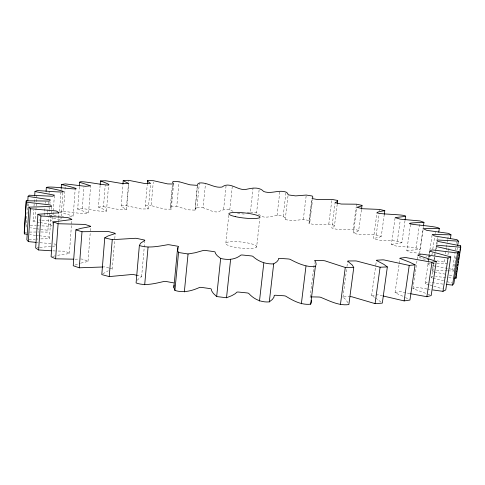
<?xml version="1.0" encoding="UTF-8"?>
<svg xmlns="http://www.w3.org/2000/svg" width="485" height="485" viewBox="0 0 485 485"><rect width="100%" height="100%" fill="white"/><g stroke="black" fill="none" stroke-linecap="round" stroke-linejoin="round"><path stroke-width="0.36" stroke-dasharray="2.42 1.82" d="M79.358 186.773L77.691 209.12C77.333 205.688 125.1 217.88 98.413 207.053L100.116 185.422M26.117 227.016L27.651 203.142M28.524 206.325L28.712 203.36M39.352 222.433L33.035 221.075L33.762 210.005M34.005 206.313L34.532 198.195M36.921 195.061L35.29 219.838L33.035 221.075M44.438 215.352L45.002 207.095M45.257 203.342L45.354 201.845M47.718 212.866L47.566 215.097L63.505 216.437M47.766 212.121L48.076 207.653M48.33 203.924L48.482 201.693M49.04 193.497L49.349 189.029M40.964 231.975L46.045 232.097A1.685 0.333 3.7 0 0 47.766 231.879L49.052 216.292M49.106 215.546L49.464 210.296M49.519 209.544L49.67 207.295M49.931 203.542L50.034 202.039M40.831 238.893L47.942 238.735A1.746 0.352 3.6 0 0 49.428 238.426L51.38 210.163M51.428 209.417L51.634 206.44M52.428 223.433L54.399 195.14M58.145 222.53L58.831 212.769M59.546 211.381L60.861 192.721M61.074 189.732L61.183 188.241M60.971 219.25L61.128 217.031M61.177 216.292L62.971 191.145M60.146 211.993L63.438 211.345L65.184 186.889M69.373 253.425L71.762 220.948M69.537 217.062L73.193 216.086L75.254 188.083M82.268 208.556L83.887 187.101M63.438 211.345L83.371 213.764L88.567 213.06L90.653 185.816M88.021 261.276L90.319 231.575M90.374 230.836L90.719 226.38M98.413 207.053L103.493 206.701L105.209 185.197M106.494 210.89L108.628 184.312M112.259 269.29L114.715 239.523M114.775 238.778L115.206 233.57M103.493 206.701L120.171 209.762L126.591 209.441L122.584 207.271L121.135 205.889L122.881 184.876M121.135 205.889L126.609 205.743L128.749 180.353M126.591 209.441L128.786 183.457M126.609 205.743L141.432 208.999L148.307 208.92L145.833 206.859L145.397 205.579L147.276 184.233M141.62 276.699L144.845 240.342M148.307 208.92L150.574 183.409M173.6 184.033L171.254 209.168L164.682 209.114L151.162 205.622L153.26 182.16M171.254 209.168L170.265 207.24L172.369 184.658M170.265 207.24L170.793 206.083L172.745 185.167M197.516 185.185L195.061 210.144L187.61 209.769L176.77 206.313L179.098 181.736M178.256 249.575L178.474 247.32M195.061 210.144L197.389 184.621M194.952 209.362L196.971 207.362L199.377 182.978M233.042 211.327C227.932 208.077 222.742 209.569 218.365 211.842C212.697 212.709 208.265 209.114 203.082 207.762L205.519 183.427M223.609 209.374L226.137 185.149M225.858 243.052L228.817 214.97M229.787 209.938L232.339 185.731M247.223 212.8L250.405 212.09L253.061 187.907M337.22 204.221L334.547 225.246L328.806 224.1L314.88 224.694L309.006 223.488L309.866 221.76L309.26 220.493L303.307 219.481L292.691 220.693L286.211 219.784L285.259 219.529L284.689 217.662L283.167 216.334C277.82 214.309 272.552 216.619 267.314 217.074C261.657 217.777 260.669 215.285 256.577 212.806L259.263 188.623M256.626 247.029A15.593 3.068 6.2 0 0 234.94 241.615A15.593 3.068 6.2 0 0 232.06 246.623A15.593 3.068 6.2 0 0 256.626 247.029L259.778 218.874M277.068 215.467L279.863 191.217M283.167 216.334L285.998 192.06M285.241 219.414L288.205 194.139M303.307 219.481L306.253 195.061M309.26 220.493L311.794 199.729M309.006 223.488L312.049 198.529M309.866 221.76L312.607 199.341M310.103 297.111L314.359 262.803M328.806 224.1L331.922 199.402M361.422 209.817L358.676 230.563C349.994 227.229 340.476 231.466 331.861 227.986L335.068 202.724M342.943 297.19L346.872 267.211M346.969 266.459L347.66 261.215M353.232 229.29L356.135 207.15M356.233 206.416L356.524 204.197M384.29 214.358L381.265 236.407C372.371 232.745 362.283 236.765 353.486 232.994L356.863 207.313M404.987 220.754L401.877 242.724C392.935 238.656 382.265 242.597 373.505 238.45L377.057 212.26M376.214 235.019L379.1 213.812M379.494 210.884L379.694 209.423M371.601 295.723L375.736 265.537M375.814 264.986L376.457 260.293M423.32 226.737L420.016 249.442C411.11 244.973 400.325 248.763 391.395 244.422L395.136 217.607M397.324 241.227L400.27 220.263M395.063 292.625L399.931 258.281M420.64 253.4L410.437 252.303L406.769 250.593L410.486 224.555M416.082 247.859L419.543 223.931M412.953 288.569L417.809 255.177M419.664 253.261L423.247 228.671M429.795 250.769L427.897 263.646L429.261 265.059L430.298 265.44M429.91 250.024L432.226 234.303M429.067 284.731L426.357 284.016A1.776 0.37 8.8 0 1 425.169 283.379L428.425 261.312M428.534 260.578L428.861 258.372M428.97 257.638L429.946 251.018M432.274 252.649L431.947 254.837L428.431 254.37M432.814 248.999L434.542 237.317M435.087 233.667L435.3 232.206M433.705 271.897A1.667 0.321 8.7 0 1 432.832 271.491L432.444 270.103L433.541 262.749M433.978 259.808L435.839 247.308M436.276 244.367L436.821 240.693M432.287 278.087A1.722 0.346 8.7 0 1 431.626 277.669L433.736 263.482M434.293 259.754L435.178 253.782M435.845 249.302L436.288 246.313M436.227 249.132L436.445 247.659M436.997 243.979L437.215 242.512M437.761 238.832L437.979 237.359M436.973 263.749L446.606 263.737L444.315 262.052L444.763 259.111M445.539 253.964L446.424 248.084M446.539 247.35L447.2 242.943M447.315 242.203L447.649 240.002M447.758 239.263L448.31 235.589M447.952 254.843L449.298 245.956M453.366 270.484L452.541 269.363L455.039 253.043M455.494 250.078L455.833 247.847M456.512 243.397L456.737 241.918M453.893 270.297L454.354 267.308M454.469 266.556L454.924 263.567M455.039 262.821L455.5 259.827M455.615 259.081L456.185 255.34M456.985 250.102L457.331 247.859M334.547 225.246L334.195 226.434L331.861 227.986M431.626 277.669L432.323 276.353A1.71 0.34 8.7 0 1 432.608 276.226M391.395 244.422L401.877 242.724M137.285 280.269L139.353 278.135L141.329 276.911A1.964 0.473 4.6 0 0 140.686 276.207L137.334 275.431M52.325 224.925L51.016 226.077A1.631 0.309 3.8 0 1 49.13 226.21L39.849 225.78M358.676 230.563L357.324 231.648L353.486 232.994M102.893 273.825L108.21 270.769M425.169 283.379L427.042 282.185A1.77 0.364 8.8 0 1 427.473 282.082M406.769 250.593L420.016 249.442M244.185 214.073L236.377 213.37M381.265 236.407L378.876 237.359L373.505 238.45M75.139 265.016L80.267 263.282M80.916 263.1L87.288 261.621A1.891 0.43 3.9 0 0 87.652 261.045L83.135 259.329A1.885 0.424 3.9 0 0 80.528 259.051M52.556 256.426L56.205 255.601M57.666 255.274L68.373 253.703A1.849 0.406 3.7 0 0 69.173 253.206L65.911 251.521A1.837 0.4 3.7 0 0 63.493 251.169L55.751 250.981M427.922 263.488L436.257 263.737M37.072 247.811L39.164 247.526M39.867 247.429L55.284 245.992A1.801 0.376 3.6 0 0 56.066 245.937M28.967 239.596L35.29 239.135M430.868 256.747L425.994 256.911M36.672 239.075L38.06 239.014M350.406 296.687L343.841 296.893A1.952 0.467 7.9 0 0 343.247 297.463L345.29 299.087L348.036 302.816M24.25 232.23L26.463 232.169M29.415 232.091L38.818 231.982M75.163 259.184L78.515 259.099M145.397 205.579L151.162 205.622M30.282 225.598L36.278 225.664M447.358 270.848L435.991 270.151M448.067 270.873L453.778 271.042M36.993 225.689L39.133 225.761M170.793 206.083L176.77 206.313M52.78 250.848L55.011 250.945M38.994 220.002L41.219 220.105M41.965 220.135L51.853 220.736M50.919 243.512L38.915 242.67M196.971 207.362L203.082 207.762M448.631 277.741L453.038 278.038M445.727 277.511L435.597 276.474M36.781 242.464L38.194 242.609M35.611 235.383L29.906 234.655M36.345 235.467L38.557 235.716M39.297 235.801L46.748 236.504A1.734 0.346 3.6 0 1 48.621 236.941L49.428 238.426M250.405 212.09L256.577 212.806M442.938 284.101L429.819 282.325M429.461 259.766L421.883 258.741L419.125 256.983M35.696 228.641L30.531 227.786M36.436 228.75L46.524 230.102A1.673 0.327 3.7 0 1 48.076 230.545M432.523 265.78L436.021 266.307M426.945 288.999L418.61 287.508A1.819 0.388 8.7 0 0 416.245 287.369L413.141 288.393A1.831 0.394 8.7 0 0 413.96 289.048L427.23 293.892M427.673 289.121L431.317 289.709M437.052 260.869L444.315 262.052M436.718 266.429L452.541 269.363M434.542 272.055L445.842 274.28M40.049 222.585L51.113 224.476A1.619 0.303 3.9 0 1 52.295 224.761M59.94 219.699L50.27 217.662M409.813 293.577L406.297 292.831M433.105 278.275L443.514 280.724M405.636 292.679L402.32 291.921A1.867 0.412 8.6 0 0 399.761 291.673L395.414 292.467A1.879 0.418 8.6 0 0 395.808 293.116L403.502 296.499M449.419 275.08L453.045 275.923M429.746 284.913L442.296 288.793M446.952 281.615L451.802 282.973M382.483 295.801L380.349 295.207A1.91 0.436 8.4 0 0 377.676 294.85L372.153 295.371A1.922 0.443 8.3 0 0 372.068 295.989L374.475 297.275M108.828 267.981L105.985 267.144A1.922 0.449 4.2 0 0 103.275 266.95M109.543 268.187L111.671 268.817A1.934 0.449 4.2 0 1 111.805 269.466M59.491 212.127L73.193 216.086M77.691 209.12L88.567 213.06M427.891 294.171L429.855 295.007M405.448 297.487L408.667 299.318M375.62 297.96L382.307 303.137M55.957 245.192L54.453 243.985A1.788 0.37 3.6 0 0 52.283 243.585M432.444 270.103A1.655 0.321 8.6 0 1 433.942 269.975M310.212 297.372A1.976 0.479 7.4 0 1 310.509 296.929"/><path stroke-width="0.73" d="M27.791 200.905L28.081 196.425L50.185 199.79L49.894 200.905L49.015 201.081L26.257 200.778L24.25 232.23L24.329 233.891L27.118 234.273M24.329 233.891L26.257 200.778M26.354 202.178L49.809 204.87L50.81 205.179L51.634 206.44L28.961 207.156L26.857 239.754L28.324 241.597L36.078 242.391M28.324 241.597L30.452 208.738L28.961 207.156M34.678 195.982L34.968 191.551L37.218 190.556C47.354 191.005 85.002 194.879 46.324 187.58L46.069 191.333M30.452 208.738L54.569 210.842A1.801 0.315 4.1 0 1 56.751 211.217L58.794 212.606A1.813 0.315 4.1 0 1 57.612 212.921L37.915 214.261L35.678 247.999L38.636 249.981L51.295 250.787M38.636 249.981L40.916 215.983L37.915 214.261M40.916 215.983L65.924 217.432A1.849 0.333 4.1 0 1 68.367 217.765L71.665 219.25A1.861 0.34 4.2 0 1 70.865 219.65L53.526 221.912L51.101 256.753L55.611 258.814L73.678 259.178M55.611 258.814L58.091 223.731L53.526 221.912M61.183 188.241L61.443 184.506L65.396 183.924L85.451 186.313L90.653 185.816L79.692 182.305L79.413 186.034M58.091 223.731L83.159 224.373A1.898 0.358 4.3 0 1 85.784 224.658L90.343 226.18A1.91 0.358 4.3 0 1 89.986 226.659L80.995 228.356L75.896 229.878L73.229 265.731L79.261 267.799L102.559 267.005M79.261 267.799L81.995 231.727L75.896 229.878M100.177 184.676L100.468 180.947L105.56 180.747L123.069 183.688L128.786 183.457L124.736 181.56L123.257 180.378L122.947 184.124M81.995 231.727L106.136 231.442A1.94 0.376 4.5 0 1 108.87 231.648L114.612 233.164A1.946 0.382 4.6 0 1 114.751 233.709L108.022 235.959L104.754 237.862L101.795 274.601L109.234 276.589L131.265 274.565A1.958 0.467 4.5 0 1 133.981 274.649L137.334 275.431M109.234 276.589L112.259 239.675L104.754 237.862M173.763 282.894L166.264 281.512A1.976 0.485 5 0 0 163.669 281.542C154.636 283.561 145.142 286.211 136.085 282.955L139.365 245.525C148.458 248.417 157.946 246.392 167.101 244.828A1.995 0.406 5.2 0 1 169.708 244.846L177.274 246.144A2.001 0.412 5.3 0 1 178.45 246.774L177.619 247.956L177.443 249.987L178.541 252.503L174.903 290.4C183.136 293.164 191.63 290.97 199.293 287.569A1.995 0.491 5.6 0 1 201.657 287.417L209.647 288.545A1.995 0.497 5.8 0 1 211.29 289.266L211.636 290.83L213.358 293.425L216.662 296.553L226.513 297.754L231.788 295.668L235.231 293.698L236.68 292.352A1.995 0.497 6.2 0 1 238.705 292.073L246.841 292.898A1.995 0.497 6.4 0 1 248.896 293.595C254.085 299.372 261.47 302.573 269.284 301.888L272.394 299.421L273.952 297.159L274.195 295.662A1.988 0.491 6.9 0 1 275.795 295.268L283.725 295.759A1.988 0.491 7 0 1 286.108 296.396C293.534 300.955 301.67 305.223 310.679 304.18L311.522 301.421L311.34 300.197M174.903 290.4L173.866 287.441L174.073 285.034M147.343 183.5L147.604 180.553L153.393 180.693L167.695 183.918L173.6 184.033L172.581 182.396L173.096 181.432L179.098 181.736L190.029 184.827L196.564 185.312L197.51 185.282L197.941 183.809L199.377 182.978C207.41 182.063 214.049 188.38 222.063 187.046C229.563 181.105 237.42 190.478 245.537 189.496C251.418 188.21 259.026 186.313 263.713 191.502C271.151 194.327 278.523 189.514 285.998 192.06L287.55 193.206L288.157 194.776L289.115 195.012L295.638 195.891L306.253 195.061L312.249 196.019L312.88 197.098L312.049 198.529L317.966 199.65L331.922 199.402L337.699 200.469L337.317 203.47M144.688 284.768L148.046 247.211M173.866 287.441L177.619 247.956M184.336 291.946L188.053 253.976L195.261 252.733L203.033 250.545A2.007 0.418 5.7 0 1 205.41 250.454L213.461 251.551A2.007 0.418 5.8 0 1 215.122 252.194L215.498 253.516L217.274 255.74L220.651 258.438C227.501 260.16 235.049 259.839 240.718 255.243A2.013 0.418 6.2 0 1 242.749 255.043L250.945 255.886A2.013 0.418 6.3 0 1 253.024 256.51C258.632 261.718 266.053 264.27 273.685 263.876L276.765 261.845L278.287 259.966L278.505 258.705A2.007 0.412 6.7 0 1 280.106 258.402L288.09 258.954A2.007 0.412 6.9 0 1 290.497 259.536C298.196 263.604 306.447 267.265 315.359 266.55L316.153 264.234L315.735 262.155L314.759 260.791A1.988 0.406 7.2 0 1 315.862 260.396L323.295 260.639A1.988 0.4 7.3 0 1 325.914 261.16L345.278 267.471L353.759 267.556L348.854 304.574C339.082 305.914 330.103 301.161 321.306 297.578A1.97 0.479 7.5 0 0 318.718 297.02L311.328 296.881M216.662 296.553L220.651 258.438M226.513 297.754L230.581 259.627M259.475 301.094L263.804 263.034M269.284 301.888L273.685 263.876M301.355 303.822L305.98 266.077M310.679 304.18L315.359 266.55M340.421 304.647L345.278 267.471M361.519 209.071L362.01 205.367L356.524 204.197L341.288 204.046L335.068 202.724L337.372 201.457L337.699 200.469M384.29 214.358L384.793 210.684L379.694 209.423L362.598 208.738L356.863 207.313L360.682 206.252L362.01 205.367M375.081 303.622L380.094 267.217L387.351 266.932L382.307 303.137L375.081 303.622L353.092 297.147A1.946 0.461 8 0 0 350.406 296.687M405.09 220.02L405.612 216.365C407.236 213.691 358.803 214.667 384.793 210.684M404.132 300.9L409.237 265.428L415.063 264.816L409.952 300.051L404.132 300.9L383.192 296.002M423.429 226.004L423.963 222.342L419.98 220.936L400.367 219.184L395.136 217.607L405.612 216.365M426.861 296.711L431.971 262.294L436.27 261.403L431.171 295.565L426.861 296.711L410.546 293.722M438.749 232.212L439.295 228.538C438.798 225.416 384.265 223.7 423.963 222.342M450.419 238.547L450.983 234.843L448.643 233.388L426.782 230.357L423.247 228.671L439.295 228.538M442.975 291.339L448.025 258.05L450.783 256.941L445.757 289.963L442.975 291.339L432.778 289.945M457.676 245.616L458.361 241.13L457.076 239.693L434.663 235.995L432.208 234.437L450.983 234.843M446.636 284.483L452.56 285.089L457.488 252.946L458.774 251.673L436.967 246.683L436.288 246.313L436.955 245.222L460.75 247.229L455.979 278.238L454.512 278.135M458.774 251.673L453.875 283.549L452.56 285.089M456.173 275.134L456.397 273.673M456.621 272.206L456.846 270.745M457.076 269.278L457.3 267.817M457.634 265.616L457.864 264.155M458.089 262.688L458.313 261.227M458.537 259.76L458.877 257.565M459.101 256.098L459.325 254.637M459.55 253.17L459.774 251.709M460.004 250.242L460.229 248.781M460.453 247.314L460.677 245.846L438.24 241.488L437.355 241.13L436.93 239.96L458.361 241.13M139.365 245.525L140.535 243.282L144.56 240.518A1.976 0.394 4.9 0 0 143.899 239.917L137.128 238.481A1.97 0.394 4.8 0 0 134.4 238.359L112.259 239.675M28.081 196.425L29.233 195.225L52.047 196.213L53.095 196.085L54.399 195.14L34.968 191.551M46.324 187.58C49.203 184.876 100.892 193.988 61.443 184.506M79.692 182.305C78.115 179.044 128.386 190.926 100.468 180.947M123.257 180.378L128.749 180.353L144.366 183.439L150.574 183.409L148.058 181.632L147.604 180.553M457.488 252.946L433.917 250.114A1.776 0.303 8.3 0 0 431.802 250.042L429.946 251.018A1.788 0.309 8.3 0 0 431.153 251.576L450.783 256.941M448.025 258.05L423.46 254.389A1.831 0.327 8.3 0 0 421.083 254.225L417.985 255.031A1.843 0.333 8.3 0 0 418.828 255.601L436.27 261.403M178.541 252.503L188.053 253.976M431.971 262.294L407.2 257.82A1.879 0.346 8.2 0 0 404.623 257.565L400.277 258.159A1.891 0.352 8.2 0 0 400.689 258.711L409.819 262.252L415.063 264.816M409.237 265.428L385.205 260.202A1.928 0.37 8 0 0 382.513 259.857L376.972 260.196A1.934 0.376 7.9 0 0 376.9 260.718L383.871 264.355L387.351 266.932M380.094 267.217L357.857 261.36A1.958 0.388 7.7 0 0 355.147 260.924L348.551 260.978A1.964 0.394 7.6 0 0 347.963 261.451L352.316 265.059L353.759 267.556M460.677 245.846L460.75 247.229M455.948 276.602L455.979 278.238M235.267 216.613A15.69 2.577 6.2 0 0 259.942 217.389A15.69 2.577 6.2 0 0 238.068 212.448A15.69 2.577 6.2 0 0 235.267 216.613"/></g></svg>
